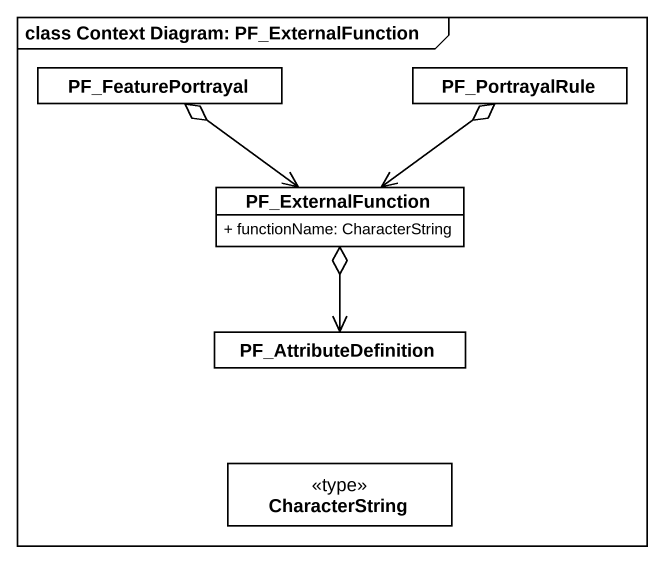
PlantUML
@startuml
mainframe class Context Diagram: PF_ExternalFunction
hide circle
hide empty members
skinparam classAttributeIconSize 0
class PF_FeaturePortrayal
class PF_PortrayalRule
class PF_ExternalFunction {
  + functionName: CharacterString
}
class PF_AttributeDefinition
class CharacterString <<type>>
PF_ExternalFunction <-up-o PF_FeaturePortrayal
PF_ExternalFunction <-up-o PF_PortrayalRule
PF_AttributeDefinition <-up-o PF_ExternalFunction
@enduml
